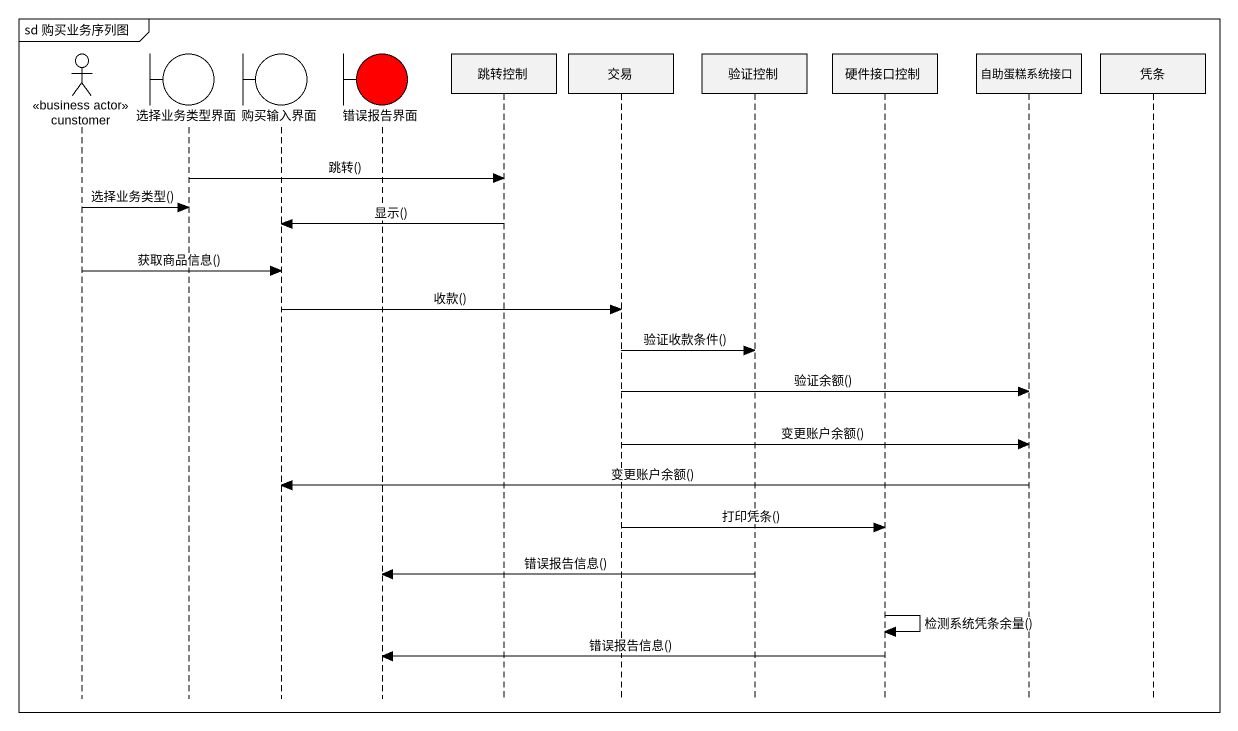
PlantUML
@startuml
mainframe sd 购买业务序列图
hide footbox
actor cunstomer <<business actor>>
boundary 选择业务类型界面
boundary 购买输入界面
boundary 错误报告界面 #FF0000
participant 跳转控制
participant 交易
participant 验证控制
participant 硬件接口控制
participant 自助蛋糕系统接口
participant 凭条

选择业务类型界面 -> 跳转控制 : 跳转()
cunstomer -> 选择业务类型界面 : 选择业务类型()
跳转控制 -> 购买输入界面 : 显示()
cunstomer -> 购买输入界面 : 获取商品信息()
购买输入界面 -> 交易 : 收款()
交易 -> 验证控制 : 验证收款条件()
交易 -> 自助蛋糕系统接口 : 验证余额()
交易 -> 自助蛋糕系统接口 : 变更账户余额()
自助蛋糕系统接口 -> 购买输入界面 : 变更账户余额()
交易 -> 硬件接口控制 : 打印凭条()
验证控制 -> 错误报告界面 : 错误报告信息()
硬件接口控制 -> 硬件接口控制 : 检测系统凭条余量()
硬件接口控制 -> 错误报告界面 : 错误报告信息()
@enduml
